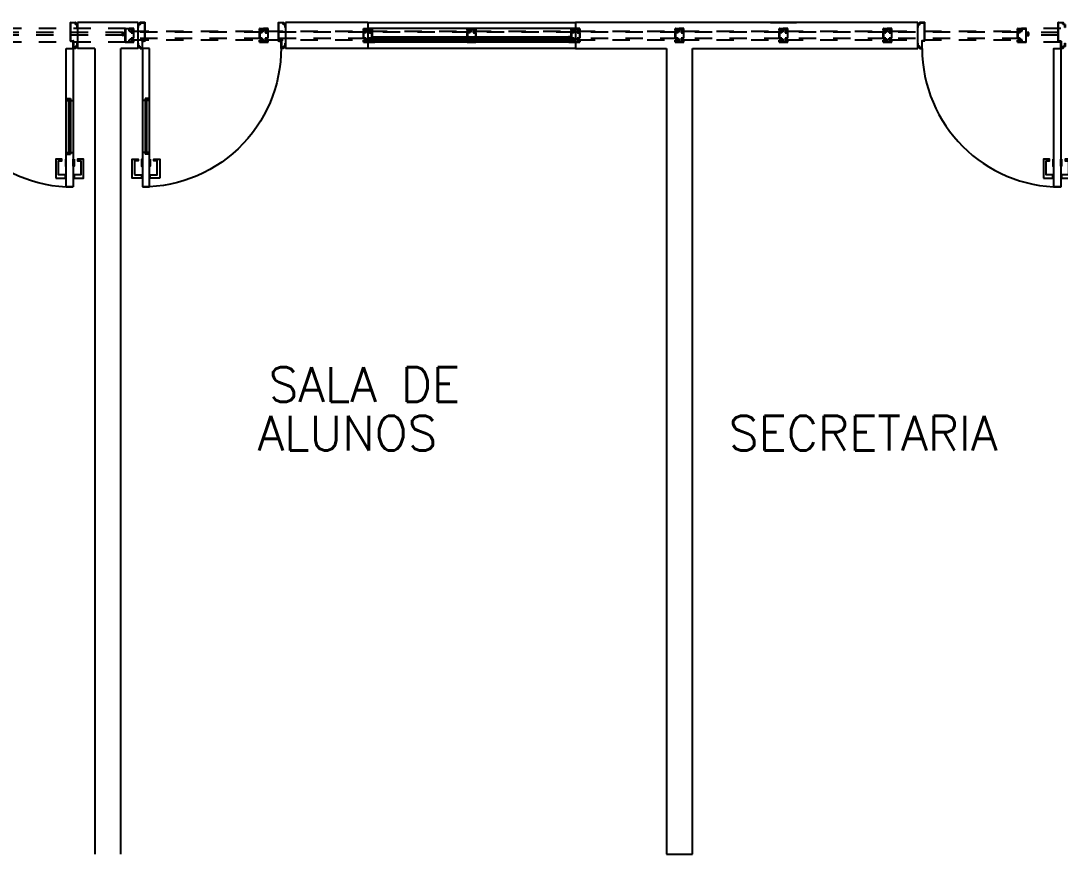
# Model space of a CAD drawing. Header units: millimetres. Extents: x 2801 to 3319, y 1187 to 1422.
# Drawn here: x 3150.15 to 3156.15, y 1268.75 to 1273.56 of the extents above; entities that cross this region are included whole.
import ezdxf

# ---------------------------------------------------------------- set-up
doc = ezdxf.new("R2010")
doc.units = ezdxf.units.MM
doc.linetypes.add('HIDDEN', pattern=[0.375, 0.25, -0.125])
for name, color, linetype in [('AR-ALV', 2, 'Continuous'), ('AR-ESQ', 1, 'Continuous'), ('AR-PEITORIL', 1, 'Continuous'), ('AR-PORTA', 1, 'Continuous'), ('AR-TALUDE', 1, 'Continuous'), ('DT-ESQ-BAGUETE-C', 2, 'Continuous'), ('DT-ESQ-BAGUETE-V', 1, 'Continuous'), ('DT-ESQ-CHAPA DOBRADA-V', 1, 'Continuous'), ('DT-ESQ-MARCO-V', 1, 'Continuous'), ('DT-ESQ-PERFIL U-C', 2, 'Continuous'), ('DT-ESQ-PROJ', 1, 'HIDDEN'), ('DT-ESQ-VIDRO-C', 2, 'Continuous'), ('maçaneta', 1, 'Continuous'), ('mov', 1, 'Continuous'), ('PM-PERFIL U-C', 2, 'Continuous'), ('PM-VIDRO', 1, 'Continuous'), ('pm1', 2, 'Continuous'), ('pm2', 2, 'Continuous'), ('TEXTO', 2, 'Continuous')]:
    doc.layers.add(name, color=color, linetype=linetype)
doc.styles.add('UNB-100', font='simplex.shx', dxfattribs={"height": 0.2})

# ---------------------------------------------------------------- blocks, each defined once
blk = doc.blocks.new('EF142-P')
at = {"layer": 'DT-ESQ-PROJ', "color": 1, "ltscale": 0.1}
for points in [[(0.025, -0.1035), (0.025, -0.1135, -0.414214), (0.0235, -0.115), (0.0015, -0.115, -0.414214), (0, -0.1135), (0, -0.1), (0.0015, -0.1), (0.0015, -0.113, 0.414214), (0.002, -0.1135), (0.023, -0.1135, 0.414214), (0.0235, -0.113), (0.0235, -0.1035), (0.0105, -0.1035, -0.414214), (0.009, -0.102), (0.009, -0.092, -0.414214), (0.0105, -0.0905), (0.0235, -0.0905), (0.0235, -0.0595), (0.0105, -0.0595, -0.414214), (0.009, -0.058), (0.009, -0.048, -0.414214), (0.0105, -0.0465), (0.0235, -0.0465), (0.0235, -0.037, 0.414214), (0.023, -0.0365), (0.002, -0.0365, 0.414214), (0.0015, -0.037), (0.0015, -0.05), (0, -0.05), (0, -0.0365, -0.414214), (0.0015, -0.035), (0.0235, -0.035, -0.414214), (0.025, -0.0365), (0.025, -0.0465, -0.414214), (0.0235, -0.048), (0.0105, -0.048), (0.0105, -0.058), (0.0235, -0.058), (0.0235, -0.058, -0.414214), (0.025, -0.0595), (0.025, -0.0905, -0.414214), (0.0235, -0.092), (0.0235, -0.092), (0.0105, -0.092), (0.0105, -0.102), (0.0235, -0.102, -0.414214)], [(0.75, -0.1035), (0.75, -0.1135, 0.414214), (0.7515, -0.115), (0.7735, -0.115, 0.414214), (0.775, -0.1135), (0.775, -0.1), (0.7735, -0.1), (0.7735, -0.113, -0.414214), (0.773, -0.1135), (0.752, -0.1135, -0.414214), (0.7515, -0.113), (0.7515, -0.1035), (0.7645, -0.1035, 0.414214), (0.766, -0.102), (0.766, -0.092, 0.414214), (0.7645, -0.0905), (0.7515, -0.0905), (0.7515, -0.0595), (0.7645, -0.0595, 0.414214), (0.766, -0.058), (0.766, -0.048, 0.414214), (0.7645, -0.0465), (0.7515, -0.0465), (0.7515, -0.037, -0.414214), (0.752, -0.0365), (0.773, -0.0365, -0.414214), (0.7735, -0.037), (0.7735, -0.05), (0.775, -0.05), (0.775, -0.0365, 0.414214), (0.7735, -0.035), (0.7515, -0.035, 0.414214), (0.75, -0.0365), (0.75, -0.0465, 0.414214), (0.7515, -0.048), (0.7645, -0.048), (0.7645, -0.058), (0.7515, -0.058), (0.7515, -0.058, 0.414214), (0.75, -0.0595), (0.75, -0.0905, 0.414214), (0.7515, -0.092), (0.7515, -0.092), (0.7645, -0.092), (0.7645, -0.102), (0.7515, -0.102, 0.414214)], [(0.8, -0.1035), (0.8, -0.1135, -0.414214), (0.7985, -0.115), (0.7765, -0.115, -0.414214), (0.775, -0.1135), (0.775, -0.1), (0.7765, -0.1), (0.7765, -0.113, 0.414214), (0.777, -0.1135), (0.798, -0.1135, 0.414214), (0.7985, -0.113), (0.7985, -0.1035), (0.7855, -0.1035, -0.414214), (0.784, -0.102), (0.784, -0.092, -0.414214), (0.7855, -0.0905), (0.7985, -0.0905), (0.7985, -0.0595), (0.7855, -0.0595, -0.414214), (0.784, -0.058), (0.784, -0.048, -0.414214), (0.7855, -0.0465), (0.7985, -0.0465), (0.7985, -0.037, 0.414214), (0.798, -0.0365), (0.777, -0.0365, 0.414214), (0.7765, -0.037), (0.7765, -0.05), (0.775, -0.05), (0.775, -0.0365, -0.414214), (0.7765, -0.035), (0.7985, -0.035, -0.414214), (0.8, -0.0365), (0.8, -0.0465, -0.414214), (0.7985, -0.048), (0.7855, -0.048), (0.7855, -0.058), (0.7985, -0.058), (0.7985, -0.058, -0.414214), (0.8, -0.0595), (0.8, -0.0905, -0.414214), (0.7985, -0.092), (0.7985, -0.092), (0.7855, -0.092), (0.7855, -0.102), (0.7985, -0.102, -0.414214)], [(1.35, -0.1035), (1.35, -0.1135, 0.414214), (1.3515, -0.115), (1.3735, -0.115, 0.414214), (1.375, -0.1135), (1.375, -0.1), (1.3735, -0.1), (1.3735, -0.113, -0.414214), (1.373, -0.1135), (1.352, -0.1135, -0.414214), (1.3515, -0.113), (1.3515, -0.1035), (1.3645, -0.1035, 0.414214), (1.366, -0.102), (1.366, -0.092, 0.414214), (1.3645, -0.0905), (1.3515, -0.0905), (1.3515, -0.0595), (1.3645, -0.0595, 0.414214), (1.366, -0.058), (1.366, -0.048, 0.414214), (1.3645, -0.0465), (1.3515, -0.0465), (1.3515, -0.037, -0.414214), (1.352, -0.0365), (1.373, -0.0365, -0.414214), (1.3735, -0.037), (1.3735, -0.05), (1.375, -0.05), (1.375, -0.0365, 0.414214), (1.3735, -0.035), (1.3515, -0.035, 0.414214), (1.35, -0.0365), (1.35, -0.0465, 0.414214), (1.3515, -0.048), (1.3645, -0.048), (1.3645, -0.058), (1.3515, -0.058), (1.3515, -0.058, 0.414214), (1.35, -0.0595), (1.35, -0.0905, 0.414214), (1.3515, -0.092), (1.3515, -0.092), (1.3645, -0.092), (1.3645, -0.102), (1.3515, -0.102, 0.414214)], [(1.4, -0.1035), (1.4, -0.1135, -0.414214), (1.3985, -0.115), (1.3765, -0.115, -0.414214), (1.375, -0.1135), (1.375, -0.1), (1.3765, -0.1), (1.3765, -0.113, 0.414214), (1.377, -0.1135), (1.398, -0.1135, 0.414214), (1.3985, -0.113), (1.3985, -0.1035), (1.3855, -0.1035, -0.414214), (1.384, -0.102), (1.384, -0.092, -0.414214), (1.3855, -0.0905), (1.3985, -0.0905), (1.3985, -0.0595), (1.3855, -0.0595, -0.414214), (1.384, -0.058), (1.384, -0.048, -0.414214), (1.3855, -0.0465), (1.3985, -0.0465), (1.3985, -0.037, 0.414214), (1.398, -0.0365), (1.377, -0.0365, 0.414214), (1.3765, -0.037), (1.3765, -0.05), (1.375, -0.05), (1.375, -0.0365, -0.414214), (1.3765, -0.035), (1.3985, -0.035, -0.414214), (1.4, -0.0365), (1.4, -0.0465, -0.414214), (1.3985, -0.048), (1.3855, -0.048), (1.3855, -0.058), (1.3985, -0.058), (1.3985, -0.058, -0.414214), (1.4, -0.0595), (1.4, -0.0905, -0.414214), (1.3985, -0.092), (1.3985, -0.092), (1.3855, -0.092), (1.3855, -0.102), (1.3985, -0.102, -0.414214)], [(1.95, -0.1035), (1.95, -0.1135, 0.414214), (1.9515, -0.115), (1.9735, -0.115, 0.414214), (1.975, -0.1135), (1.975, -0.1), (1.9735, -0.1), (1.9735, -0.113, -0.414214), (1.973, -0.1135), (1.952, -0.1135, -0.414214), (1.9515, -0.113), (1.9515, -0.1035), (1.9645, -0.1035, 0.414214), (1.966, -0.102), (1.966, -0.092, 0.414214), (1.9645, -0.0905), (1.9515, -0.0905), (1.9515, -0.0595), (1.9645, -0.0595, 0.414214), (1.966, -0.058), (1.966, -0.048, 0.414214), (1.9645, -0.0465), (1.9515, -0.0465), (1.9515, -0.037, -0.414214), (1.952, -0.0365), (1.973, -0.0365, -0.414214), (1.9735, -0.037), (1.9735, -0.05), (1.975, -0.05), (1.975, -0.0365, 0.414214), (1.9735, -0.035), (1.9515, -0.035, 0.414214), (1.95, -0.0365), (1.95, -0.0465, 0.414214), (1.9515, -0.048), (1.9645, -0.048), (1.9645, -0.058), (1.9515, -0.058), (1.9515, -0.058, 0.414214), (1.95, -0.0595), (1.95, -0.0905, 0.414214), (1.9515, -0.092), (1.9515, -0.092), (1.9645, -0.092), (1.9645, -0.102), (1.9515, -0.102, 0.414214)], [(2, -0.1035), (2, -0.1135, -0.414214), (1.9985, -0.115), (1.9765, -0.115, -0.414214), (1.975, -0.1135), (1.975, -0.1), (1.9765, -0.1), (1.9765, -0.113, 0.414214), (1.977, -0.1135), (1.998, -0.1135, 0.414214), (1.9985, -0.113), (1.9985, -0.1035), (1.9855, -0.1035, -0.414214), (1.984, -0.102), (1.984, -0.092, -0.414214), (1.9855, -0.0905), (1.9985, -0.0905), (1.9985, -0.0595), (1.9855, -0.0595, -0.414214), (1.984, -0.058), (1.984, -0.048, -0.414214), (1.9855, -0.0465), (1.9985, -0.0465), (1.9985, -0.037, 0.414214), (1.998, -0.0365), (1.977, -0.0365, 0.414214), (1.9765, -0.037), (1.9765, -0.05), (1.975, -0.05), (1.975, -0.0365, -0.414214), (1.9765, -0.035), (1.9985, -0.035, -0.414214), (2, -0.0365), (2, -0.0465, -0.414214), (1.9985, -0.048), (1.9855, -0.048), (1.9855, -0.058), (1.9985, -0.058), (1.9985, -0.058, -0.414214), (2, -0.0595), (2, -0.0905, -0.414214), (1.9985, -0.092), (1.9985, -0.092), (1.9855, -0.092), (1.9855, -0.102), (1.9985, -0.102, -0.414214)], [(2.55, -0.1035), (2.55, -0.1135, 0.414214), (2.5515, -0.115), (2.5735, -0.115, 0.414214), (2.575, -0.1135), (2.575, -0.1), (2.5735, -0.1), (2.5735, -0.113, -0.414214), (2.573, -0.1135), (2.552, -0.1135, -0.414214), (2.5515, -0.113), (2.5515, -0.1035), (2.5645, -0.1035, 0.414214), (2.566, -0.102), (2.566, -0.092, 0.414214), (2.5645, -0.0905), (2.5515, -0.0905), (2.5515, -0.0595), (2.5645, -0.0595, 0.414214), (2.566, -0.058), (2.566, -0.048, 0.414214), (2.5645, -0.0465), (2.5515, -0.0465), (2.5515, -0.037, -0.414214), (2.552, -0.0365), (2.573, -0.0365, -0.414214), (2.5735, -0.037), (2.5735, -0.05), (2.575, -0.05), (2.575, -0.0365, 0.414214), (2.5735, -0.035), (2.5515, -0.035, 0.414214), (2.55, -0.0365), (2.55, -0.0465, 0.414214), (2.5515, -0.048), (2.5645, -0.048), (2.5645, -0.058), (2.5515, -0.058), (2.5515, -0.058, 0.414214), (2.55, -0.0595), (2.55, -0.0905, 0.414214), (2.5515, -0.092), (2.5515, -0.092), (2.5645, -0.092), (2.5645, -0.102), (2.5515, -0.102, 0.414214)], [(2.6, -0.1035), (2.6, -0.1135, -0.414214), (2.5985, -0.115), (2.5765, -0.115, -0.414214), (2.575, -0.1135), (2.575, -0.1), (2.5765, -0.1), (2.5765, -0.113, 0.414214), (2.577, -0.1135), (2.598, -0.1135, 0.414214), (2.5985, -0.113), (2.5985, -0.1035), (2.5855, -0.1035, -0.414214), (2.584, -0.102), (2.584, -0.092, -0.414214), (2.5855, -0.0905), (2.5985, -0.0905), (2.5985, -0.0595), (2.5855, -0.0595, -0.414214), (2.584, -0.058), (2.584, -0.048, -0.414214), (2.5855, -0.0465), (2.5985, -0.0465), (2.5985, -0.037, 0.414214), (2.598, -0.0365), (2.577, -0.0365, 0.414214), (2.5765, -0.037), (2.5765, -0.05), (2.575, -0.05), (2.575, -0.0365, -0.414214), (2.5765, -0.035), (2.5985, -0.035, -0.414214), (2.6, -0.0365), (2.6, -0.0465, -0.414214), (2.5985, -0.048), (2.5855, -0.048), (2.5855, -0.058), (2.5985, -0.058), (2.5985, -0.058, -0.414214), (2.6, -0.0595), (2.6, -0.0905, -0.414214), (2.5985, -0.092), (2.5985, -0.092), (2.5855, -0.092), (2.5855, -0.102), (2.5985, -0.102, -0.414214)], [(3.15, -0.1035), (3.15, -0.1135, 0.414214), (3.1515, -0.115), (3.1735, -0.115, 0.414214), (3.175, -0.1135), (3.175, -0.1), (3.1735, -0.1), (3.1735, -0.113, -0.414214), (3.173, -0.1135), (3.152, -0.1135, -0.414214), (3.1515, -0.113), (3.1515, -0.1035), (3.1645, -0.1035, 0.414214), (3.166, -0.102), (3.166, -0.092, 0.414214), (3.1645, -0.0905), (3.1515, -0.0905), (3.1515, -0.0595), (3.1645, -0.0595, 0.414214), (3.166, -0.058), (3.166, -0.048, 0.414214), (3.1645, -0.0465), (3.1515, -0.0465), (3.1515, -0.037, -0.414214), (3.152, -0.0365), (3.173, -0.0365, -0.414214), (3.1735, -0.037), (3.1735, -0.05), (3.175, -0.05), (3.175, -0.0365, 0.414214), (3.1735, -0.035), (3.1515, -0.035, 0.414214), (3.15, -0.0365), (3.15, -0.0465, 0.414214), (3.1515, -0.048), (3.1645, -0.048), (3.1645, -0.058), (3.1515, -0.058), (3.1515, -0.058, 0.414214), (3.15, -0.0595), (3.15, -0.0905, 0.414214), (3.1515, -0.092), (3.1515, -0.092), (3.1645, -0.092), (3.1645, -0.102), (3.1515, -0.102, 0.414214)], [(3.2, -0.1035), (3.2, -0.1135, -0.414214), (3.1985, -0.115), (3.1765, -0.115, -0.414214), (3.175, -0.1135), (3.175, -0.1), (3.1765, -0.1), (3.1765, -0.113, 0.414214), (3.177, -0.1135), (3.198, -0.1135, 0.414214), (3.1985, -0.113), (3.1985, -0.1035), (3.1855, -0.1035, -0.414214), (3.184, -0.102), (3.184, -0.092, -0.414214), (3.1855, -0.0905), (3.1985, -0.0905), (3.1985, -0.0595), (3.1855, -0.0595, -0.414214), (3.184, -0.058), (3.184, -0.048, -0.414214), (3.1855, -0.0465), (3.1985, -0.0465), (3.1985, -0.037, 0.414214), (3.198, -0.0365), (3.177, -0.0365, 0.414214), (3.1765, -0.037), (3.1765, -0.05), (3.175, -0.05), (3.175, -0.0365, -0.414214), (3.1765, -0.035), (3.1985, -0.035, -0.414214), (3.2, -0.0365), (3.2, -0.0465, -0.414214), (3.1985, -0.048), (3.1855, -0.048), (3.1855, -0.058), (3.1985, -0.058), (3.1985, -0.058, -0.414214), (3.2, -0.0595), (3.2, -0.0905, -0.414214), (3.1985, -0.092), (3.1985, -0.092), (3.1855, -0.092), (3.1855, -0.102), (3.1985, -0.102, -0.414214)], [(3.75, -0.1035), (3.75, -0.1135, 0.414214), (3.7515, -0.115), (3.7735, -0.115, 0.414214), (3.775, -0.1135), (3.775, -0.1), (3.7735, -0.1), (3.7735, -0.113, -0.414214), (3.773, -0.1135), (3.752, -0.1135, -0.414214), (3.7515, -0.113), (3.7515, -0.1035), (3.7645, -0.1035, 0.414214), (3.766, -0.102), (3.766, -0.092, 0.414214), (3.7645, -0.0905), (3.7515, -0.0905), (3.7515, -0.0595), (3.7645, -0.0595, 0.414214), (3.766, -0.058), (3.766, -0.048, 0.414214), (3.7645, -0.0465), (3.7515, -0.0465), (3.7515, -0.037, -0.414214), (3.752, -0.0365), (3.773, -0.0365, -0.414214), (3.7735, -0.037), (3.7735, -0.05), (3.775, -0.05), (3.775, -0.0365, 0.414214), (3.7735, -0.035), (3.7515, -0.035, 0.414214), (3.75, -0.0365), (3.75, -0.0465, 0.414214), (3.7515, -0.048), (3.7645, -0.048), (3.7645, -0.058), (3.7515, -0.058), (3.7515, -0.058, 0.414214), (3.75, -0.0595), (3.75, -0.0905, 0.414214), (3.7515, -0.092), (3.7515, -0.092), (3.7645, -0.092), (3.7645, -0.102), (3.7515, -0.102, 0.414214)], [(3.8, -0.1035), (3.8, -0.1135, -0.414214), (3.7985, -0.115), (3.7765, -0.115, -0.414214), (3.775, -0.1135), (3.775, -0.1), (3.7765, -0.1), (3.7765, -0.113, 0.414214), (3.777, -0.1135), (3.798, -0.1135, 0.414214), (3.7985, -0.113), (3.7985, -0.1035), (3.7855, -0.1035, -0.414214), (3.784, -0.102), (3.784, -0.092, -0.414214), (3.7855, -0.0905), (3.7985, -0.0905), (3.7985, -0.0595), (3.7855, -0.0595, -0.414214), (3.784, -0.058), (3.784, -0.048, -0.414214), (3.7855, -0.0465), (3.7985, -0.0465), (3.7985, -0.037, 0.414214), (3.798, -0.0365), (3.777, -0.0365, 0.414214), (3.7765, -0.037), (3.7765, -0.05), (3.775, -0.05), (3.775, -0.0365, -0.414214), (3.7765, -0.035), (3.7985, -0.035, -0.414214), (3.8, -0.0365), (3.8, -0.0465, -0.414214), (3.7985, -0.048), (3.7855, -0.048), (3.7855, -0.058), (3.7985, -0.058), (3.7985, -0.058, -0.414214), (3.8, -0.0595), (3.8, -0.0905, -0.414214), (3.7985, -0.092), (3.7985, -0.092), (3.7855, -0.092), (3.7855, -0.102), (3.7985, -0.102, -0.414214)], [(4.35, -0.1035), (4.35, -0.1135, 0.414214), (4.3515, -0.115), (4.3735, -0.115, 0.414214), (4.375, -0.1135), (4.375, -0.1), (4.3735, -0.1), (4.3735, -0.113, -0.414214), (4.373, -0.1135), (4.352, -0.1135, -0.414214), (4.3515, -0.113), (4.3515, -0.1035), (4.3645, -0.1035, 0.414214), (4.366, -0.102), (4.366, -0.092, 0.414214), (4.3645, -0.0905), (4.3515, -0.0905), (4.3515, -0.0595), (4.3645, -0.0595, 0.414214), (4.366, -0.058), (4.366, -0.048, 0.414214), (4.3645, -0.0465), (4.3515, -0.0465), (4.3515, -0.037, -0.414214), (4.352, -0.0365), (4.373, -0.0365, -0.414214), (4.3735, -0.037), (4.3735, -0.05), (4.375, -0.05), (4.375, -0.0365, 0.414214), (4.3735, -0.035), (4.3515, -0.035, 0.414214), (4.35, -0.0365), (4.35, -0.0465, 0.414214), (4.3515, -0.048), (4.3645, -0.048), (4.3645, -0.058), (4.3515, -0.058), (4.3515, -0.058, 0.414214), (4.35, -0.0595), (4.35, -0.0905, 0.414214), (4.3515, -0.092), (4.3515, -0.092), (4.3645, -0.092), (4.3645, -0.102), (4.3515, -0.102, 0.414214)], [(4.4, -0.1035), (4.4, -0.1135, -0.414214), (4.3985, -0.115), (4.3765, -0.115, -0.414214), (4.375, -0.1135), (4.375, -0.1), (4.3765, -0.1), (4.3765, -0.113, 0.414214), (4.377, -0.1135), (4.398, -0.1135, 0.414214), (4.3985, -0.113), (4.3985, -0.1035), (4.3855, -0.1035, -0.414214), (4.384, -0.102), (4.384, -0.092, -0.414214), (4.3855, -0.0905), (4.3985, -0.0905), (4.3985, -0.0595), (4.3855, -0.0595, -0.414214), (4.384, -0.058), (4.384, -0.048, -0.414214), (4.3855, -0.0465), (4.3985, -0.0465), (4.3985, -0.037, 0.414214), (4.398, -0.0365), (4.377, -0.0365, 0.414214), (4.3765, -0.037), (4.3765, -0.05), (4.375, -0.05), (4.375, -0.0365, -0.414214), (4.3765, -0.035), (4.3985, -0.035, -0.414214), (4.4, -0.0365), (4.4, -0.0465, -0.414214), (4.3985, -0.048), (4.3855, -0.048), (4.3855, -0.058), (4.3985, -0.058), (4.3985, -0.058, -0.414214), (4.4, -0.0595), (4.4, -0.0905, -0.414214), (4.3985, -0.092), (4.3985, -0.092), (4.3855, -0.092), (4.3855, -0.102), (4.3985, -0.102, -0.414214)], [(5.125, -0.1035), (5.125, -0.1135, 0.414214), (5.1265, -0.115), (5.1485, -0.115, 0.414214), (5.15, -0.1135), (5.15, -0.1), (5.1485, -0.1), (5.1485, -0.113, -0.414214), (5.148, -0.1135), (5.127, -0.1135, -0.414214), (5.1265, -0.113), (5.1265, -0.1035), (5.1395, -0.1035, 0.414214), (5.141, -0.102), (5.141, -0.092, 0.414214), (5.1395, -0.0905), (5.1265, -0.0905), (5.1265, -0.0595), (5.1395, -0.0595, 0.414214), (5.141, -0.058), (5.141, -0.048, 0.414214), (5.1395, -0.0465), (5.1265, -0.0465), (5.1265, -0.037, -0.414214), (5.127, -0.0365), (5.148, -0.0365, -0.414214), (5.1485, -0.037), (5.1485, -0.05), (5.15, -0.05), (5.15, -0.0365, 0.414214), (5.1485, -0.035), (5.1265, -0.035, 0.414214), (5.125, -0.0365), (5.125, -0.0465, 0.414214), (5.1265, -0.048), (5.1395, -0.048), (5.1395, -0.058), (5.1265, -0.058), (5.1265, -0.058, 0.414214), (5.125, -0.0595), (5.125, -0.0905, 0.414214), (5.1265, -0.092), (5.1265, -0.092), (5.1395, -0.092), (5.1395, -0.102), (5.1265, -0.102, 0.414214)]]:
    blk.add_lwpolyline(points, format="xyb", close=True, dxfattribs=at)
for points in [[(0.7625, -0.056), (0.7625, -0.05), (0.0125, -0.05), (0.0125, -0.056)], [(1.3625, -0.056), (1.3625, -0.05), (0.7875, -0.05), (0.7875, -0.056)], [(1.9625, -0.056), (1.9625, -0.05), (1.3875, -0.05), (1.3875, -0.056)], [(2.5625, -0.056), (2.5625, -0.05), (1.9875, -0.05), (1.9875, -0.056)], [(3.1625, -0.056), (3.1625, -0.05), (2.5875, -0.05), (2.5875, -0.056)], [(3.7625, -0.056), (3.7625, -0.05), (3.1875, -0.05), (3.1875, -0.056)], [(4.3625, -0.056), (4.3625, -0.05), (3.7875, -0.05), (3.7875, -0.056)], [(5.1375, -0.056), (5.1375, -0.05), (4.3875, -0.05), (4.3875, -0.056)], [(0.7625, -0.094), (0.7625, -0.1), (0.0125, -0.1), (0.0125, -0.094)], [(1.3625, -0.094), (1.3625, -0.1), (0.7875, -0.1), (0.7875, -0.094)], [(1.9625, -0.094), (1.9625, -0.1), (1.3875, -0.1), (1.3875, -0.094)], [(2.5625, -0.094), (2.5625, -0.1), (1.9875, -0.1), (1.9875, -0.094)], [(3.1625, -0.094), (3.1625, -0.1), (2.5875, -0.1), (2.5875, -0.094)], [(3.7625, -0.094), (3.7625, -0.1), (3.1875, -0.1), (3.1875, -0.094)], [(4.3625, -0.094), (4.3625, -0.1), (3.7875, -0.1), (3.7875, -0.094)], [(5.1375, -0.094), (5.1375, -0.1), (4.3875, -0.1), (4.3875, -0.094)]]:
    blk.add_lwpolyline(points, close=True, dxfattribs=at)
blk = doc.blocks.new('EF02A-P')
at = {"layer": 'DT-ESQ-PROJ', "color": 1, "ltscale": 0.1}
for p, q in [((0.0235, 0.115), (0.8265, 0.115)), ((0.0385, 0.0735), (0.8115, 0.0735)), ((0.0235, 0.035), (0.8265, 0.035)), ((0.0385, 0.0585), (0.8115, 0.0585))]:
    blk.add_line(p, q, dxfattribs=at)
for points in [[(0.025, 0.0984), (0.025, 0.0765), (0.0385, 0.0765, -1), (0.0385, 0.0735), (0.025, 0.0735), (0.025, 0.0365, -0.414214), (0.0235, 0.035), (0.0015, 0.035, -0.414214), (0, 0.0365), (0, 0.05), (0.0015, 0.05), (0.0015, 0.0365), (0.0235, 0.0365), (0.0235, 0.0735, -0.414214), (0.025, 0.075, -0.414214), (0.0235, 0.0765), (0.0235, 0.0984), (0.0235, 0.1135), (0.0015, 0.1135), (0.0015, 0.1), (0, 0.1), (0, 0.1135, -0.414214), (0.0015, 0.115), (0.0235, 0.115, -0.414214), (0.025, 0.1135)], [(0.039, 0.0585), (0.0255, 0.0585), (0.0255, 0.06), (0.039, 0.06), (0.039, 0.072), (0.0255, 0.072), (0.0255, 0.0735), (0.039, 0.0735, -0.414214), (0.0405, 0.072), (0.0405, 0.06, -0.414214)], [(0.811, 0.0585), (0.8245, 0.0585), (0.8245, 0.06), (0.811, 0.06), (0.811, 0.072), (0.8245, 0.072), (0.8245, 0.0735), (0.811, 0.0735, 0.414214), (0.8095, 0.072), (0.8095, 0.06, 0.414214)], [(0.825, 0.0984), (0.825, 0.0765), (0.8115, 0.0765, 1), (0.8115, 0.0735), (0.825, 0.0735), (0.825, 0.0365, 0.414214), (0.8265, 0.035), (0.8485, 0.035, 0.414214), (0.85, 0.0365), (0.85, 0.05), (0.8485, 0.05), (0.8485, 0.0365), (0.8265, 0.0365), (0.8265, 0.0735, 0.414214), (0.825, 0.075, 0.414214), (0.8265, 0.0765), (0.8265, 0.0984), (0.8265, 0.1135), (0.8485, 0.1135), (0.8485, 0.1), (0.85, 0.1), (0.85, 0.1135, 0.414214), (0.8485, 0.115), (0.8265, 0.115, 0.414214), (0.825, 0.1135)]]:
    blk.add_lwpolyline(points, format="xyb", close=True, dxfattribs=at)
for points in [[(0.025, 0.075), (0.0385, 0.075)], [(0.8115, 0.075), (0.825, 0.075)]]:
    blk.add_lwpolyline(points, dxfattribs=at)
blk = doc.blocks.new('EF05A-P')
at = {"layer": 'DT-ESQ-BAGUETE-C', "color": 1, "ltscale": 0.1}
for points in [[(0.039, -0.05), (0.0255, -0.05), (0.0255, -0.0485), (0.039, -0.0485), (0.039, -0.0365), (0.0255, -0.0365), (0.0255, -0.035), (0.039, -0.035, -0.414214), (0.0405, -0.0365), (0.0405, -0.0485, -0.414214)], [(1.161, -0.05), (1.1745, -0.05), (1.1745, -0.0485), (1.161, -0.0485), (1.161, -0.0365), (1.1745, -0.0365), (1.1745, -0.035), (1.161, -0.035, 0.414214), (1.1595, -0.0365), (1.1595, -0.0485, 0.414214)]]:
    blk.add_lwpolyline(points, format="xyb", close=True, dxfattribs=at)
at = {"layer": 'DT-ESQ-BAGUETE-V', "color": 1, "ltscale": 0.1}
blk.add_line((1.161, -0.05), (0.039, -0.05), dxfattribs=at)
at = {"layer": 'DT-ESQ-CHAPA DOBRADA-V', "color": 1, "ltscale": 0.1}
blk.add_line((1.16, -0.067), (0.04, -0.067), dxfattribs=at)
at = {"layer": 'DT-ESQ-MARCO-V', "color": 1, "ltscale": 0.1}
for p, q in [((0.0235, -0.035), (1.1765, -0.035)), ((0.0235, -0.115), (1.1765, -0.115))]:
    blk.add_line(p, q, dxfattribs=at)
at = {"layer": 'DT-ESQ-PERFIL U-C', "color": 1, "ltscale": 0.1}
for points in [[(0.025, -0.0655), (0.025, -0.0655, 0.414214), (0.0235, -0.067), (0.0235, -0.1135), (0.0015, -0.1135), (0.0015, -0.1), (0, -0.1), (0, -0.1135, 0.414214), (0.0015, -0.115), (0.0235, -0.115, 0.414214), (0.025, -0.1135), (0.025, -0.067), (0.04, -0.067, 1), (0.04, -0.064), (0.025, -0.064), (0.025, -0.0365, 0.414214), (0.0235, -0.035), (0.0015, -0.035, 0.414214), (0, -0.0365), (0, -0.05), (0.0015, -0.05), (0.0015, -0.0365), (0.0235, -0.0365), (0.0235, -0.064, 0.414214), (0.025, -0.0655), (0.04, -0.0655)], [(1.175, -0.0655), (1.175, -0.0655, -0.414214), (1.1765, -0.067), (1.1765, -0.1135), (1.1985, -0.1135), (1.1985, -0.1), (1.2, -0.1), (1.2, -0.1135, -0.414214), (1.1985, -0.115), (1.1765, -0.115, -0.414214), (1.175, -0.1135), (1.175, -0.067), (1.16, -0.067, -1), (1.16, -0.064), (1.175, -0.064), (1.175, -0.0365, -0.414214), (1.1765, -0.035), (1.1985, -0.035, -0.414214), (1.2, -0.0365), (1.2, -0.05), (1.1985, -0.05), (1.1985, -0.0365), (1.1765, -0.0365), (1.1765, -0.064, -0.414214), (1.175, -0.0655), (1.16, -0.0655)]]:
    blk.add_lwpolyline(points, format="xyb", dxfattribs=at)
at = {"layer": 'DT-ESQ-VIDRO-C', "color": 1, "ltscale": 0.1}
blk.add_lwpolyline([(0.027, -0.062), (0.027, -0.052), (1.173, -0.052), (1.173, -0.062)], close=True, dxfattribs=at)
blk = doc.blocks.new('PM3C')
at = {"layer": 'maçaneta'}
for points in [[(0.02, 0.9), (-0.035, 0.9), (-0.035, 0.79), (0, 0.79), (0, 0.8), (-0.02, 0.8), (-0.02, 0.8785, -0.414214), (-0.0185, 0.88), (0.02, 0.88)], [(0.125, 0.9), (0.07, 0.9), (0.07, 0.88), (0.1085, 0.88, -0.414214), (0.11, 0.8785), (0.11, 0.8), (0.09, 0.8), (0.09, 0.79), (0.125, 0.79)]]:
    blk.add_lwpolyline(points, format="xyb", close=True, dxfattribs=at)
for points in [[(0.02, 0.79), (0.02, 0.83), (0.025, 0.83), (0.025, 0.79)], [(0.07, 0.79), (0.07, 0.83), (0.065, 0.83), (0.065, 0.79)]]:
    blk.add_lwpolyline(points, close=True, dxfattribs=at)
at = {"layer": 'mov'}
blk.add_arc((0.025, 0.15), 0.8, 0, 90, dxfattribs=at)
at = {"layer": 'PM-PERFIL U-C'}
for p, q in [((0, 0.12), (0, 0.1385)), ((0.002, 0.12), (0, 0.12)), ((0.0015, 0.14), (0.01, 0.14)), ((0.002, 0.138), (0.002, 0.12)), ((0.0105, 0.138), (0.002, 0.138)), ((0.01, 0.14), (0.01, 0.1485)), ((0.0115, 0.15), (0.0235, 0.15)), ((0.012, 0.148), (0.012, 0.1395)), ((0.023, 0.148), (0.012, 0.148)), ((0.023, 0.1085), (0.023, 0.148)), ((0.025, 0.1485), (0.025, 0.109)), ((0.825, 0.1485), (0.825, 0.109)), ((0.8385, 0.15), (0.8265, 0.15)), ((0.827, 0.148), (0.838, 0.148)), ((0.827, 0.1085), (0.827, 0.148)), ((0.838, 0.148), (0.838, 0.1395)), ((0.8395, 0.138), (0.848, 0.138)), ((0.84, 0.14), (0.84, 0.1485)), ((0.8485, 0.14), (0.84, 0.14)), ((0.848, 0.138), (0.848, 0.12)), ((0.848, 0.12), (0.85, 0.12)), ((0.85, 0.12), (0.85, 0.1385)), ((0.038, 0.107), (0.0245, 0.107)), ((0.0385, 0.109), (0.025, 0.109)), ((0.038, 0.107), (0.038, 0.002)), ((0.04, 0.1075), (0.04, 0.0015)), ((0.81, 0.1075), (0.81, 0.0015)), ((0.8115, 0.109), (0.825, 0.109)), ((0.812, 0.107), (0.8255, 0.107)), ((0.812, 0.107), (0.812, 0.002)), ((0, 0.03), (0.002, 0.03)), ((0, 0.0115), (0, 0.03)), ((0.01, 0.01), (0.0015, 0.01)), ((0.002, 0.03), (0.002, 0.012)), ((0.002, 0.012), (0.0105, 0.012)), ((0.01, 0.0015), (0.01, 0.01)), ((0.0385, 0), (0.0115, 0)), ((0.012, 0.0105), (0.012, 0.002)), ((0.012, 0.002), (0.038, 0.002)), ((0.8115, 0), (0.8385, 0)), ((0.838, 0.002), (0.812, 0.002)), ((0.838, 0.0105), (0.838, 0.002)), ((0.848, 0.012), (0.8395, 0.012)), ((0.84, 0.0015), (0.84, 0.01)), ((0.84, 0.01), (0.8485, 0.01)), ((0.85, 0.03), (0.848, 0.03)), ((0.848, 0.03), (0.848, 0.012)), ((0.85, 0.0115), (0.85, 0.03))]:
    blk.add_line(p, q, dxfattribs=at)
for centre, start, end in [((0.0015, 0.1385), 90, 180), ((0.0115, 0.1485), 90, 180), ((0.0105, 0.1395), 270, 0), ((0.0235, 0.1485), 360, 90), ((0.8265, 0.1485), 90, 180), ((0.8395, 0.1395), 180, 270), ((0.8385, 0.1485), 0, 90), ((0.8485, 0.1385), 0, 90), ((0.0245, 0.1085), 180, 270), ((0.0385, 0.1075), 0, 90), ((0.8115, 0.1075), 90, 180), ((0.8255, 0.1085), 270, 0), ((0.0015, 0.0115), 180, 270), ((0.0115, 0.0015), 180, 270), ((0.0105, 0.0105), 0, 90), ((0.0385, 0.0015), 269.93864, 0), ((0.8115, 0.0015), 180, 270.06136), ((0.8395, 0.0105), 90, 180), ((0.8385, 0.0015), 270, 0), ((0.8485, 0.0115), 270, 0)]:
    blk.add_arc(centre, 0.0015, start, end, dxfattribs=at)
at = {"layer": 'pm1'}
blk.add_lwpolyline([(0.065, 0.95), (0.065, 0.15), (0.025, 0.15), (0.025, 0.95)], close=True, dxfattribs=at)
blk = doc.blocks.new('PM3V-A')
at = {"layer": 'maçaneta'}
for points in [[(0.02, 0.9), (-0.035, 0.9), (-0.035, 0.79), (0, 0.79), (0, 0.8), (-0.02, 0.8), (-0.02, 0.8785, -0.414214), (-0.0185, 0.88), (0.02, 0.88)], [(0.125, 0.9), (0.07, 0.9), (0.07, 0.88), (0.1085, 0.88, -0.414214), (0.11, 0.8785), (0.11, 0.8), (0.09, 0.8), (0.09, 0.79), (0.125, 0.79)]]:
    blk.add_lwpolyline(points, format="xyb", close=True, dxfattribs=at)
for points in [[(0.02, 0.79), (0.02, 0.83), (0.025, 0.83), (0.025, 0.79)], [(0.07, 0.79), (0.07, 0.83), (0.065, 0.83), (0.065, 0.79)]]:
    blk.add_lwpolyline(points, close=True, dxfattribs=at)
at = {"layer": 'mov'}
blk.add_arc((0.025, 0.15), 0.8, 356.84716, 90, dxfattribs=at)
at = {"layer": 'PM-PERFIL U-C'}
for p, q in [((0, 0.12), (0, 0.1385)), ((0.002, 0.12), (0, 0.12)), ((0.0015, 0.14), (0.01, 0.14)), ((0.002, 0.138), (0.002, 0.12)), ((0.0105, 0.138), (0.002, 0.138)), ((0.01, 0.14), (0.01, 0.1485)), ((0.0115, 0.15), (0.0235, 0.15)), ((0.012, 0.148), (0.012, 0.1395)), ((0.023, 0.148), (0.012, 0.148)), ((0.023, 0.1085), (0.023, 0.148)), ((0.025, 0.15), (0.025, 0.109)), ((0.025, 0.1485), (0.025, 0.109)), ((0.825, 0.1485), (0.825, 0.109)), ((0.8385, 0.15), (0.8265, 0.15)), ((0.827, 0.148), (0.838, 0.148)), ((0.827, 0.1085), (0.827, 0.148)), ((0.838, 0.148), (0.838, 0.1395)), ((0.8395, 0.138), (0.848, 0.138)), ((0.84, 0.14), (0.84, 0.1485)), ((0.8485, 0.14), (0.84, 0.14)), ((0.848, 0.138), (0.848, 0.12)), ((0.848, 0.12), (0.85, 0.12)), ((0.85, 0.12), (0.85, 0.1385)), ((0.038, 0.107), (0.0245, 0.107)), ((0.025, 0.109), (0.035, 0.109)), ((0.0385, 0.109), (0.025, 0.109)), ((0.038, 0.107), (0.038, 0.002)), ((0.04, 0.1075), (0.04, 0.0015)), ((0.81, 0.1075), (0.81, 0.0015)), ((0.8115, 0.109), (0.825, 0.109)), ((0.812, 0.107), (0.8255, 0.107)), ((0.812, 0.107), (0.812, 0.002)), ((0.8252, 0.109), (0.8152, 0.109)), ((0, 0.03), (0.002, 0.03)), ((0, 0.0115), (0, 0.03)), ((0.01, 0.01), (0.0015, 0.01)), ((0.002, 0.03), (0.002, 0.012)), ((0.002, 0.012), (0.0105, 0.012)), ((0.01, 0.0015), (0.01, 0.01)), ((0.0385, 0), (0.0115, 0)), ((0.012, 0.0105), (0.012, 0.002)), ((0.012, 0.002), (0.038, 0.002)), ((0.8115, 0), (0.8385, 0)), ((0.838, 0.002), (0.812, 0.002)), ((0.8152, 0), (0.8402, 0)), ((0.838, 0.0105), (0.838, 0.002)), ((0.848, 0.012), (0.8395, 0.012)), ((0.84, 0.0015), (0.84, 0.01)), ((0.84, 0.01), (0.8485, 0.01)), ((0.8402, 0.01), (0.8502, 0.01)), ((0.8402, 0), (0.8402, 0.01)), ((0.85, 0.03), (0.848, 0.03)), ((0.848, 0.03), (0.848, 0.012)), ((0.85, 0.0115), (0.85, 0.03))]:
    blk.add_line(p, q, dxfattribs=at)
for centre, start, end in [((0.0015, 0.1385), 90, 180), ((0.0115, 0.1485), 90, 180), ((0.0105, 0.1395), 270, 0), ((0.0235, 0.1485), 360, 90), ((0.8265, 0.1485), 90, 180), ((0.8395, 0.1395), 180, 270), ((0.8385, 0.1485), 0, 90), ((0.8485, 0.1385), 0, 90), ((0.0245, 0.1085), 180, 270), ((0.0385, 0.1075), 0, 90), ((0.8115, 0.1075), 90, 180), ((0.8255, 0.1085), 270, 0), ((0.0015, 0.0115), 180, 270), ((0.0115, 0.0015), 180, 270), ((0.0105, 0.0105), 0, 90), ((0.0385, 0.0015), 269.93864, 0), ((0.8115, 0.0015), 180, 270.06136), ((0.8395, 0.0105), 90, 180), ((0.8385, 0.0015), 270, 0), ((0.8485, 0.0115), 270, 0)]:
    blk.add_arc(centre, 0.0015, start, end, dxfattribs=at)
at = {"layer": 'PM-VIDRO'}
for p, q in [((0.04, 0.45), (0.04, 0.75)), ((0.05, 0.75), (0.05, 0.45))]:
    blk.add_line(p, q, dxfattribs=at)
at = {"layer": 'pm1'}
for p, q in [((0.025, 0.95), (0.065, 0.95)), ((0.025, 0.75), (0.025, 0.95)), ((0.065, 0.95), (0.065, 0.76)), ((0.04, 0.75), (0.025, 0.75)), ((0.065, 0.76), (0.04, 0.76)), ((0.04, 0.75), (0.04, 0.76)), ((0.05, 0.76), (0.05, 0.75)), ((0.065, 0.75), (0.05, 0.75)), ((0.065, 0.76), (0.065, 0.75)), ((0.025, 0.15), (0.025, 0.45)), ((0.04, 0.45), (0.025, 0.45)), ((0.04, 0.44), (0.04, 0.45)), ((0.065, 0.44), (0.04, 0.44)), ((0.065, 0.45), (0.05, 0.45)), ((0.05, 0.45), (0.05, 0.44)), ((0.065, 0.45), (0.065, 0.44)), ((0.065, 0.44), (0.065, 0.15)), ((0.065, 0.15), (0.025, 0.15))]:
    blk.add_line(p, q, dxfattribs=at)
at = {"layer": 'pm2'}
for p, q in [((0.025, 0.45), (0.025, 0.75)), ((0.065, 0.75), (0.065, 0.45))]:
    blk.add_line(p, q, dxfattribs=at)

msp = doc.modelspace()

# ---------------------------------------------------------------- linework, layer by layer
at = {"layer": 'AR-ALV'}
for p, q in [((3150.8249, 1273.5498), (3150.4749, 1273.5498)), ((3150.4749, 1273.5498), (3150.4749, 1273.3998)), ((3150.8249, 1273.3998), (3150.8249, 1273.5498)), ((3151.6751, 1273.5498), (3151.6751, 1273.3998)), ((3152.1499, 1273.5498), (3151.6751, 1273.5498)), ((3152.1499, 1273.5498), (3152.1499, 1273.3998)), ((3155.3249, 1273.5498), (3153.3499, 1273.5498)), ((3153.3499, 1273.5498), (3153.3499, 1273.3998)), ((3154.4749, 1273.5498), (3154.6249, 1273.5498)), ((3155.3249, 1273.3998), (3155.3249, 1273.5498)), ((3150.5749, 1273.3998), (3150.4749, 1273.3998)), ((3150.5749, 1273.3998), (3150.5749, 1268.7498)), ((3150.7249, 1268.7498), (3150.7249, 1273.3998)), ((3150.8249, 1273.3998), (3150.7249, 1273.3998)), ((3152.1499, 1273.3998), (3151.6751, 1273.3998)), ((3153.3499, 1273.3998), (3153.8749, 1273.3998)), ((3153.8749, 1273.3998), (3153.8749, 1268.7498)), ((3154.0249, 1268.7498), (3154.0249, 1273.3998)), ((3154.0249, 1273.3998), (3155.3249, 1273.3998)), ((3153.8749, 1268.7498), (3154.0249, 1268.7498))]:
    msp.add_line(p, q, dxfattribs=at)
at = {"layer": 'AR-PEITORIL'}
for p, q in [((3152.1499, 1273.5498), (3153.3499, 1273.5498)), ((3153.3499, 1273.3998), (3152.1499, 1273.3998))]:
    msp.add_line(p, q, dxfattribs=at)
at = {"layer": 'AR-TALUDE'}
msp.add_open_spline([(3124.3675, 1268.2584), (3124.8707, 1261.7606), (3127.5572, 1246.7648), (3144.9417, 1233.6191), (3156.1673, 1236.3321), (3164.4484, 1242.0317), (3171.6254, 1254.5339), (3176.6316, 1265.464), (3181.1956, 1274.1782), (3183.2408, 1280.0816)], degree=3, knots=[0.874603, 0.874603, 0.874603, 0.874603, 13.033613, 24.300817, 33.994288, 45.623477, 57.311406, 66.544355, 85.146679, 85.146679, 85.146679, 85.146679], dxfattribs=at)

# ---------------------------------------------------------------- block references
at = {"layer": 'AR-ESQ', "rotation": 180}
for name, p in [('EF02A-P', (3150.7749, 1273.5498)), ('EF142-P', (3155.9249, 1273.3998)), ('EF05A-P', (3153.3499, 1273.3998)), ('EF02A-P', (3156.7749, 1273.5498))]:
    msp.add_blockref(name, p, dxfattribs=at)
at = {"layer": 'AR-PORTA', "rotation": 180}
for name, p in [('PM3V-A', (3150.4749, 1273.5498)), ('PM3C', (3156.1749, 1273.5498))]:
    msp.add_blockref(name, p, dxfattribs=at)
at = {"layer": 'AR-PORTA', "xscale": -1, "rotation": 180}
msp.add_blockref('PM3V-A', (3150.8249, 1273.5498), dxfattribs=at)

# ---------------------------------------------------------------- texts
at = {"layer": 'TEXTO', "style": 'UNB-100'}
for s, p in [('SALA DE ', (3151.5777, 1271.3601)), ('ALUNOS', (3151.5142, 1271.0795)), ('SECRETARIA', (3154.2344, 1271.0795))]:
    msp.add_text(s, height=0.2, dxfattribs=at).set_placement(p)

doc.saveas('drawing.dxf')
